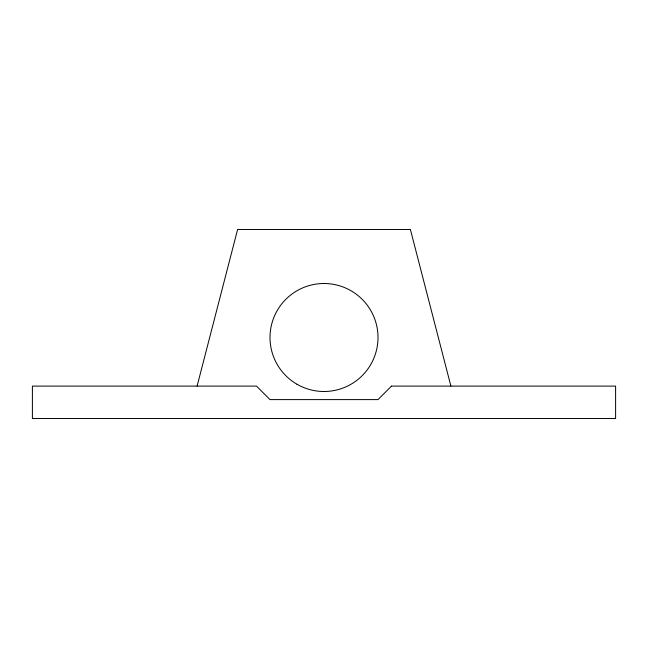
<?xml version="1.0" encoding="UTF-8"?>
<svg xmlns="http://www.w3.org/2000/svg" width="648" height="648" viewBox="0 0 648 648"><rect width="100%" height="100%" fill="white"/><g stroke="black" fill="none" stroke-linecap="round" stroke-linejoin="round"><path stroke-width="0.97" d="M197.097 386.103L237.597 229.497L410.403 229.497L450.903 386.103M391.497 386.103L378.003 399.597L269.997 399.597L256.503 386.103L32.4 386.103L32.4 418.503L615.6 418.503L615.6 386.103L391.497 386.103M297.003 384.264A54.003 54.003 0 0 0 378.003 337.503A54.003 54.003 0 0 0 297.003 290.733A54.003 54.003 0 0 0 297.003 384.264"/></g></svg>
